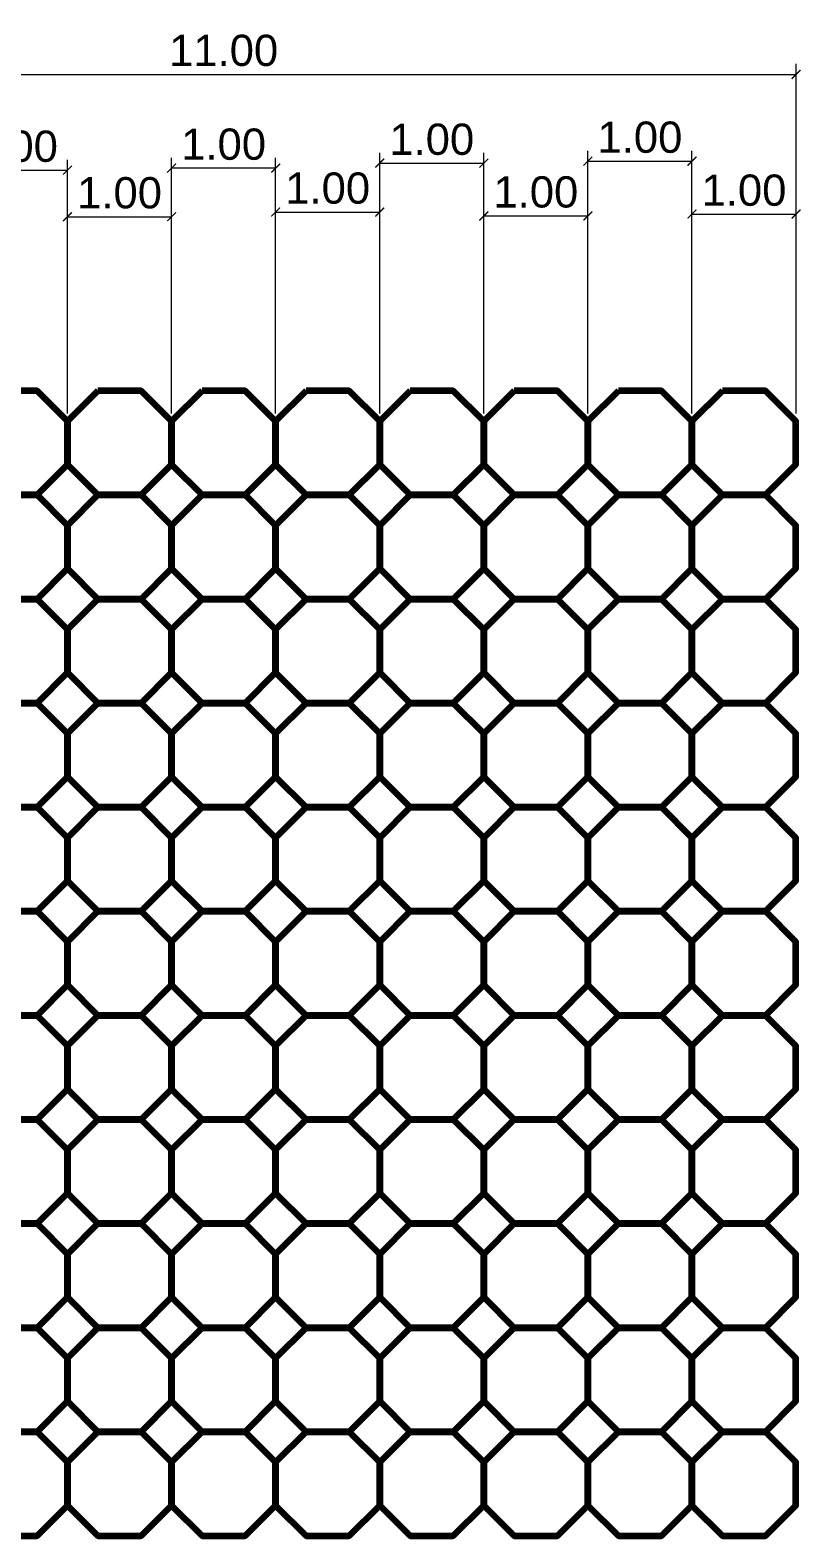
# Model space of a CAD drawing. Header units: inches. Extents: x 994 to 6777, y -637 to 5407.
# Drawn here: x 1053.39 to 1060.79, y 477.23 to 491.69 of the extents above; entities that cross this region are included whole.
import ezdxf

# ---------------------------------------------------------------- set-up
doc = ezdxf.new("R2010")
doc.units = ezdxf.units.IN
doc.header["$MEASUREMENT"] = 0
doc.linetypes.add('CENTER2', pattern=[28.575, 19.05, -3.175, 3.175, -3.175])
doc.layers.add('DIMENSIONS', color=7, linetype='Continuous')
doc.layers.add('OBJECT 0.5', color=7, linetype='Continuous', lineweight=60)
doc.styles.get("Standard").update_dxf_attribs({"font": 'arial.ttf'})
doc.dimstyles.new('ABELLA 100', dxfattribs={"dimtxt": 0.3, "dimasz": 0.085, "dimexe": 0.1, "dimexo": 0.075, "dimgap": 0.075, "dimtad": 1, "dimzin": 0, "dimdsep": 46, "dimtxsty": 'Standard', "dimblk": 'ARCHTICK', "dimcen": 0.09, "dimclrd": 7, "dimclre": 7, "dimadec": 0, "dimazin": 0, "dimtfac": 1, "dimtix": 1, "dimtofl": 0, "dimtmove": 0, "dimatfit": 3, "dimldrblk": 'OPEN30', "dimfxl": 1, "dimtolj": 1, "dimtzin": 0, "dimlwd": 0, "dimlwe": 0, "dimarcsym": 0})

# ---------------------------------------------------------------- blocks, each defined once
blk = doc.blocks.new('_ArchTick')
at = {"color": 0, "linetype": 'ByBlock', "const_width": 0.15}
blk.add_lwpolyline([(-0.5, -0.5), (0.5, 0.5)], dxfattribs=at)
blk = doc.blocks.new('*D553')
at = {"layer": 'Defpoints', "color": 0, "transparency": 16777216}
for p in [(1053.747, 490.345), (1052.747, 487.932), (1053.747, 487.932)]:
    blk.add_point(p, dxfattribs=at)
at = {"layer": 'DIMENSIONS', "color": 7, "linetype": 'CENTER2', "lineweight": 0, "transparency": 16777216}
for p, q in [((1052.747, 488.007), (1052.747, 490.445)), ((1053.747, 488.007), (1053.747, 490.445))]:
    blk.add_line(p, q, dxfattribs=at)
at = {"layer": 'DIMENSIONS', "color": 7, "linetype": 'Continuous', "lineweight": 0, "transparency": 16777216}
blk.add_line((1052.747, 490.345), (1053.747, 490.345), dxfattribs=at)
at = {"layer": 'DIMENSIONS', "color": 7, "lineweight": 0, "transparency": 16777216, "xscale": 0.085, "yscale": 0.085, "zscale": 0.085, "rotation": 180}
blk.add_blockref('_ArchTick', (1052.747, 490.345), dxfattribs=at)
at = {"layer": 'DIMENSIONS', "color": 7, "lineweight": 0, "transparency": 16777216, "xscale": 0.085, "yscale": 0.085, "zscale": 0.085}
blk.add_blockref('_ArchTick', (1053.747, 490.345), dxfattribs=at)
at = {"layer": 'DIMENSIONS', "color": 0, "transparency": 16777216, "insert": (1053.247, 490.573), "char_height": 0.3, "attachment_point": 5}
blk.add_mtext('\\A1;1.00', dxfattribs=at)
blk = doc.blocks.new('_Open30')
at = {"color": 0, "linetype": 'ByBlock', "lineweight": -2}
for p, q in [((-1, 0.27), (0, 0)), ((0, 0), (-1, -0.27)), ((0, 0), (-1, 0))]:
    blk.add_line(p, q, dxfattribs=at)
blk = doc.blocks.new('*D554')
at = {"layer": 'Defpoints', "color": 0, "transparency": 16777216}
for p in [(1054.747, 489.898), (1053.747, 487.932), (1054.747, 487.932)]:
    blk.add_point(p, dxfattribs=at)
at = {"layer": 'DIMENSIONS', "color": 7, "linetype": 'CENTER2', "lineweight": 0, "transparency": 16777216}
for p, q in [((1053.747, 488.007), (1053.747, 489.998)), ((1054.747, 488.007), (1054.747, 489.998))]:
    blk.add_line(p, q, dxfattribs=at)
at = {"layer": 'DIMENSIONS', "color": 7, "linetype": 'Continuous', "lineweight": 0, "transparency": 16777216}
blk.add_line((1053.747, 489.898), (1054.747, 489.898), dxfattribs=at)
at = {"layer": 'DIMENSIONS', "color": 7, "lineweight": 0, "transparency": 16777216, "xscale": 0.085, "yscale": 0.085, "zscale": 0.085, "rotation": 180}
blk.add_blockref('_ArchTick', (1053.747, 489.898), dxfattribs=at)
at = {"layer": 'DIMENSIONS', "color": 7, "lineweight": 0, "transparency": 16777216, "xscale": 0.085, "yscale": 0.085, "zscale": 0.085}
blk.add_blockref('_ArchTick', (1054.747, 489.898), dxfattribs=at)
at = {"layer": 'DIMENSIONS', "color": 0, "transparency": 16777216, "insert": (1054.247, 490.126), "char_height": 0.3, "attachment_point": 5}
blk.add_mtext('\\A1;1.00', dxfattribs=at)
blk = doc.blocks.new('*D555')
at = {"layer": 'Defpoints', "color": 0, "transparency": 16777216}
for p in [(1054.747, 490.365), (1054.747, 487.932), (1055.747, 487.932)]:
    blk.add_point(p, dxfattribs=at)
at = {"layer": 'DIMENSIONS', "color": 7, "linetype": 'CENTER2', "lineweight": 0, "transparency": 16777216}
for p, q in [((1054.747, 488.007), (1054.747, 490.465)), ((1055.747, 488.007), (1055.747, 490.465))]:
    blk.add_line(p, q, dxfattribs=at)
at = {"layer": 'DIMENSIONS', "color": 7, "linetype": 'Continuous', "lineweight": 0, "transparency": 16777216}
blk.add_line((1055.747, 490.365), (1054.747, 490.365), dxfattribs=at)
at = {"layer": 'DIMENSIONS', "color": 7, "lineweight": 0, "transparency": 16777216, "xscale": 0.085, "yscale": 0.085, "zscale": 0.085, "rotation": 180}
blk.add_blockref('_ArchTick', (1054.747, 490.365), dxfattribs=at)
at = {"layer": 'DIMENSIONS', "color": 7, "lineweight": 0, "transparency": 16777216, "xscale": 0.085, "yscale": 0.085, "zscale": 0.085}
blk.add_blockref('_ArchTick', (1055.747, 490.365), dxfattribs=at)
at = {"layer": 'DIMENSIONS', "color": 0, "transparency": 16777216, "insert": (1055.247, 490.593), "char_height": 0.3, "attachment_point": 5}
blk.add_mtext('\\A1;1.00', dxfattribs=at)
blk = doc.blocks.new('*D576')
at = {"layer": 'Defpoints', "color": 0, "transparency": 16777216}
for p in [(1056.747, 489.943), (1055.747, 487.932), (1056.747, 487.932)]:
    blk.add_point(p, dxfattribs=at)
at = {"layer": 'DIMENSIONS', "color": 7, "linetype": 'CENTER2', "lineweight": 0, "transparency": 16777216}
for p, q in [((1055.747, 488.007), (1055.747, 490.043)), ((1056.747, 488.007), (1056.747, 490.043))]:
    blk.add_line(p, q, dxfattribs=at)
at = {"layer": 'DIMENSIONS', "color": 7, "linetype": 'Continuous', "lineweight": 0, "transparency": 16777216}
blk.add_line((1055.747, 489.943), (1056.747, 489.943), dxfattribs=at)
at = {"layer": 'DIMENSIONS', "color": 7, "lineweight": 0, "transparency": 16777216, "xscale": 0.085, "yscale": 0.085, "zscale": 0.085, "rotation": 180}
blk.add_blockref('_ArchTick', (1055.747, 489.943), dxfattribs=at)
at = {"layer": 'DIMENSIONS', "color": 7, "lineweight": 0, "transparency": 16777216, "xscale": 0.085, "yscale": 0.085, "zscale": 0.085}
blk.add_blockref('_ArchTick', (1056.747, 489.943), dxfattribs=at)
at = {"layer": 'DIMENSIONS', "color": 0, "transparency": 16777216, "insert": (1056.247, 490.171), "char_height": 0.3, "attachment_point": 5}
blk.add_mtext('\\A1;1.00', dxfattribs=at)
blk = doc.blocks.new('*D577')
at = {"layer": 'Defpoints', "color": 0, "transparency": 16777216}
for p in [(1057.747, 490.412), (1056.747, 487.932), (1057.747, 487.932)]:
    blk.add_point(p, dxfattribs=at)
at = {"layer": 'DIMENSIONS', "color": 7, "linetype": 'CENTER2', "lineweight": 0, "transparency": 16777216}
for p, q in [((1056.747, 488.007), (1056.747, 490.512)), ((1057.747, 488.007), (1057.747, 490.512))]:
    blk.add_line(p, q, dxfattribs=at)
at = {"layer": 'DIMENSIONS', "color": 7, "linetype": 'Continuous', "lineweight": 0, "transparency": 16777216}
blk.add_line((1056.747, 490.412), (1057.747, 490.412), dxfattribs=at)
at = {"layer": 'DIMENSIONS', "color": 7, "lineweight": 0, "transparency": 16777216, "xscale": 0.085, "yscale": 0.085, "zscale": 0.085, "rotation": 180}
blk.add_blockref('_ArchTick', (1056.747, 490.412), dxfattribs=at)
at = {"layer": 'DIMENSIONS', "color": 7, "lineweight": 0, "transparency": 16777216, "xscale": 0.085, "yscale": 0.085, "zscale": 0.085}
blk.add_blockref('_ArchTick', (1057.747, 490.412), dxfattribs=at)
at = {"layer": 'DIMENSIONS', "color": 0, "transparency": 16777216, "insert": (1057.247, 490.64), "char_height": 0.3, "attachment_point": 5}
blk.add_mtext('\\A1;1.00', dxfattribs=at)
blk = doc.blocks.new('*D578')
at = {"layer": 'Defpoints', "color": 0, "transparency": 16777216}
for p in [(1058.747, 489.905), (1057.747, 487.932), (1058.747, 487.932)]:
    blk.add_point(p, dxfattribs=at)
at = {"layer": 'DIMENSIONS', "color": 7, "linetype": 'CENTER2', "lineweight": 0, "transparency": 16777216}
for p, q in [((1057.747, 488.007), (1057.747, 490.005)), ((1058.747, 488.007), (1058.747, 490.005))]:
    blk.add_line(p, q, dxfattribs=at)
at = {"layer": 'DIMENSIONS', "color": 7, "linetype": 'Continuous', "lineweight": 0, "transparency": 16777216}
blk.add_line((1057.747, 489.905), (1058.747, 489.905), dxfattribs=at)
at = {"layer": 'DIMENSIONS', "color": 7, "lineweight": 0, "transparency": 16777216, "xscale": 0.085, "yscale": 0.085, "zscale": 0.085, "rotation": 180}
blk.add_blockref('_ArchTick', (1057.747, 489.905), dxfattribs=at)
at = {"layer": 'DIMENSIONS', "color": 7, "lineweight": 0, "transparency": 16777216, "xscale": 0.085, "yscale": 0.085, "zscale": 0.085}
blk.add_blockref('_ArchTick', (1058.747, 489.905), dxfattribs=at)
at = {"layer": 'DIMENSIONS', "color": 0, "transparency": 16777216, "insert": (1058.247, 490.134), "char_height": 0.3, "attachment_point": 5}
blk.add_mtext('\\A1;1.00', dxfattribs=at)
blk = doc.blocks.new('*D579')
at = {"layer": 'Defpoints', "color": 0, "transparency": 16777216}
for p in [(1059.747, 490.432), (1058.747, 487.932), (1059.747, 487.932)]:
    blk.add_point(p, dxfattribs=at)
at = {"layer": 'DIMENSIONS', "color": 7, "linetype": 'CENTER2', "lineweight": 0, "transparency": 16777216}
for p, q in [((1058.747, 488.007), (1058.747, 490.532)), ((1059.747, 488.007), (1059.747, 490.532))]:
    blk.add_line(p, q, dxfattribs=at)
at = {"layer": 'DIMENSIONS', "color": 7, "linetype": 'Continuous', "lineweight": 0, "transparency": 16777216}
blk.add_line((1058.747, 490.432), (1059.747, 490.432), dxfattribs=at)
at = {"layer": 'DIMENSIONS', "color": 7, "lineweight": 0, "transparency": 16777216, "xscale": 0.085, "yscale": 0.085, "zscale": 0.085, "rotation": 180}
blk.add_blockref('_ArchTick', (1058.747, 490.432), dxfattribs=at)
at = {"layer": 'DIMENSIONS', "color": 7, "lineweight": 0, "transparency": 16777216, "xscale": 0.085, "yscale": 0.085, "zscale": 0.085}
blk.add_blockref('_ArchTick', (1059.747, 490.432), dxfattribs=at)
at = {"layer": 'DIMENSIONS', "color": 0, "transparency": 16777216, "insert": (1059.247, 490.66), "char_height": 0.3, "attachment_point": 5}
blk.add_mtext('\\A1;1.00', dxfattribs=at)
blk = doc.blocks.new('*D580')
at = {"layer": 'Defpoints', "color": 0, "transparency": 16777216}
for p in [(1060.747, 489.923), (1059.747, 487.932), (1060.747, 487.932)]:
    blk.add_point(p, dxfattribs=at)
at = {"layer": 'DIMENSIONS', "color": 7, "linetype": 'CENTER2', "lineweight": 0, "transparency": 16777216}
for p, q in [((1059.747, 488.007), (1059.747, 490.023)), ((1060.747, 488.007), (1060.747, 490.023))]:
    blk.add_line(p, q, dxfattribs=at)
at = {"layer": 'DIMENSIONS', "color": 7, "linetype": 'Continuous', "lineweight": 0, "transparency": 16777216}
blk.add_line((1059.747, 489.923), (1060.747, 489.923), dxfattribs=at)
at = {"layer": 'DIMENSIONS', "color": 7, "lineweight": 0, "transparency": 16777216, "xscale": 0.085, "yscale": 0.085, "zscale": 0.085, "rotation": 180}
blk.add_blockref('_ArchTick', (1059.747, 489.923), dxfattribs=at)
at = {"layer": 'DIMENSIONS', "color": 7, "lineweight": 0, "transparency": 16777216, "xscale": 0.085, "yscale": 0.085, "zscale": 0.085}
blk.add_blockref('_ArchTick', (1060.747, 489.923), dxfattribs=at)
at = {"layer": 'DIMENSIONS', "color": 0, "transparency": 16777216, "insert": (1060.247, 490.151), "char_height": 0.3, "attachment_point": 5}
blk.add_mtext('\\A1;1.00', dxfattribs=at)
blk = doc.blocks.new('*D481')
at = {"layer": 'Defpoints', "color": 0, "transparency": 16777216}
for p in [(1060.747, 491.265), (1049.747, 487.932), (1060.747, 487.932)]:
    blk.add_point(p, dxfattribs=at)
at = {"layer": 'DIMENSIONS', "color": 7, "linetype": 'CENTER2', "lineweight": 0, "transparency": 16777216}
for p, q in [((1049.747, 488.007), (1049.747, 491.365)), ((1060.747, 488.007), (1060.747, 491.365))]:
    blk.add_line(p, q, dxfattribs=at)
at = {"layer": 'DIMENSIONS', "color": 7, "linetype": 'Continuous', "lineweight": 0, "transparency": 16777216}
blk.add_line((1049.747, 491.265), (1060.747, 491.265), dxfattribs=at)
at = {"layer": 'DIMENSIONS', "color": 7, "lineweight": 0, "transparency": 16777216, "xscale": 0.085, "yscale": 0.085, "zscale": 0.085, "rotation": 180}
blk.add_blockref('_ArchTick', (1049.747, 491.265), dxfattribs=at)
at = {"layer": 'DIMENSIONS', "color": 7, "lineweight": 0, "transparency": 16777216, "xscale": 0.085, "yscale": 0.085, "zscale": 0.085}
blk.add_blockref('_ArchTick', (1060.747, 491.265), dxfattribs=at)
at = {"layer": 'DIMENSIONS', "color": 0, "transparency": 16777216, "insert": (1055.247, 491.494), "char_height": 0.3, "attachment_point": 5}
blk.add_mtext('\\A1;11.00', dxfattribs=at)

msp = doc.modelspace()

# ---------------------------------------------------------------- linework, layer by layer
at = {"layer": 'OBJECT 0.5', "lineweight": 100}
for points in [[(1053.03966, 488.22515), (1052.74676, 487.93226), (1052.74676, 487.51805), (1053.03966, 487.22515), (1053.45387, 487.22515), (1053.74676, 487.51805), (1053.74676, 487.93226), (1053.45387, 488.22515)], [(1054.03966, 488.22515), (1053.74676, 487.93226), (1053.74676, 487.51805), (1054.03966, 487.22515), (1054.45387, 487.22515), (1054.74676, 487.51805), (1054.74676, 487.93226), (1054.45387, 488.22515)], [(1055.03966, 488.22515), (1054.74676, 487.93226), (1054.74676, 487.51805), (1055.03966, 487.22515), (1055.45387, 487.22515), (1055.74676, 487.51805), (1055.74676, 487.93226), (1055.45387, 488.22515)], [(1056.03966, 488.22515), (1055.74676, 487.93226), (1055.74676, 487.51805), (1056.03966, 487.22515), (1056.45387, 487.22515), (1056.74676, 487.51805), (1056.74676, 487.93226), (1056.45387, 488.22515)], [(1057.03966, 488.22515), (1056.74676, 487.93226), (1056.74676, 487.51805), (1057.03966, 487.22515), (1057.45387, 487.22515), (1057.74676, 487.51805), (1057.74676, 487.93226), (1057.45387, 488.22515)], [(1058.03966, 488.22515), (1057.74676, 487.93226), (1057.74676, 487.51805), (1058.03966, 487.22515), (1058.45387, 487.22515), (1058.74676, 487.51805), (1058.74676, 487.93226), (1058.45387, 488.22515)], [(1059.03966, 488.22515), (1058.74676, 487.93226), (1058.74676, 487.51805), (1059.03966, 487.22515), (1059.45387, 487.22515), (1059.74676, 487.51805), (1059.74676, 487.93226), (1059.45387, 488.22515)], [(1060.03966, 488.22515), (1059.74676, 487.93226), (1059.74676, 487.51805), (1060.03966, 487.22515), (1060.45387, 487.22515), (1060.74676, 487.51805), (1060.74676, 487.93226), (1060.45387, 488.22515)], [(1053.03966, 487.22515), (1052.74676, 486.93226), (1052.74676, 486.51805), (1053.03966, 486.22515), (1053.45387, 486.22515), (1053.74676, 486.51805), (1053.74676, 486.93226), (1053.45387, 487.22515)], [(1054.03966, 487.22515), (1053.74676, 486.93226), (1053.74676, 486.51805), (1054.03966, 486.22515), (1054.45387, 486.22515), (1054.74676, 486.51805), (1054.74676, 486.93226), (1054.45387, 487.22515)], [(1055.03966, 487.22515), (1054.74676, 486.93226), (1054.74676, 486.51805), (1055.03966, 486.22515), (1055.45387, 486.22515), (1055.74676, 486.51805), (1055.74676, 486.93226), (1055.45387, 487.22515)], [(1056.03966, 487.22515), (1055.74676, 486.93226), (1055.74676, 486.51805), (1056.03966, 486.22515), (1056.45387, 486.22515), (1056.74676, 486.51805), (1056.74676, 486.93226), (1056.45387, 487.22515)], [(1057.03966, 487.22515), (1056.74676, 486.93226), (1056.74676, 486.51805), (1057.03966, 486.22515), (1057.45387, 486.22515), (1057.74676, 486.51805), (1057.74676, 486.93226), (1057.45387, 487.22515)], [(1058.03966, 487.22515), (1057.74676, 486.93226), (1057.74676, 486.51805), (1058.03966, 486.22515), (1058.45387, 486.22515), (1058.74676, 486.51805), (1058.74676, 486.93226), (1058.45387, 487.22515)], [(1059.03966, 487.22515), (1058.74676, 486.93226), (1058.74676, 486.51805), (1059.03966, 486.22515), (1059.45387, 486.22515), (1059.74676, 486.51805), (1059.74676, 486.93226), (1059.45387, 487.22515)], [(1060.03966, 487.22515), (1059.74676, 486.93226), (1059.74676, 486.51805), (1060.03966, 486.22515), (1060.45387, 486.22515), (1060.74676, 486.51805), (1060.74676, 486.93226), (1060.45387, 487.22515)], [(1053.03966, 486.22515), (1052.74676, 485.93226), (1052.74676, 485.51805), (1053.03966, 485.22515), (1053.45387, 485.22515), (1053.74676, 485.51805), (1053.74676, 485.93226), (1053.45387, 486.22515)], [(1054.03966, 486.22515), (1053.74676, 485.93226), (1053.74676, 485.51805), (1054.03966, 485.22515), (1054.45387, 485.22515), (1054.74676, 485.51805), (1054.74676, 485.93226), (1054.45387, 486.22515)], [(1055.03966, 486.22515), (1054.74676, 485.93226), (1054.74676, 485.51805), (1055.03966, 485.22515), (1055.45387, 485.22515), (1055.74676, 485.51805), (1055.74676, 485.93226), (1055.45387, 486.22515)], [(1056.03966, 486.22515), (1055.74676, 485.93226), (1055.74676, 485.51805), (1056.03966, 485.22515), (1056.45387, 485.22515), (1056.74676, 485.51805), (1056.74676, 485.93226), (1056.45387, 486.22515)], [(1057.03966, 486.22515), (1056.74676, 485.93226), (1056.74676, 485.51805), (1057.03966, 485.22515), (1057.45387, 485.22515), (1057.74676, 485.51805), (1057.74676, 485.93226), (1057.45387, 486.22515)], [(1058.03966, 486.22515), (1057.74676, 485.93226), (1057.74676, 485.51805), (1058.03966, 485.22515), (1058.45387, 485.22515), (1058.74676, 485.51805), (1058.74676, 485.93226), (1058.45387, 486.22515)], [(1059.03966, 486.22515), (1058.74676, 485.93226), (1058.74676, 485.51805), (1059.03966, 485.22515), (1059.45387, 485.22515), (1059.74676, 485.51805), (1059.74676, 485.93226), (1059.45387, 486.22515)], [(1060.03966, 486.22515), (1059.74676, 485.93226), (1059.74676, 485.51805), (1060.03966, 485.22515), (1060.45387, 485.22515), (1060.74676, 485.51805), (1060.74676, 485.93226), (1060.45387, 486.22515)], [(1053.03966, 485.22515), (1052.74676, 484.93226), (1052.74676, 484.51805), (1053.03966, 484.22515), (1053.45387, 484.22515), (1053.74676, 484.51805), (1053.74676, 484.93226), (1053.45387, 485.22515)], [(1054.03966, 485.22515), (1053.74676, 484.93226), (1053.74676, 484.51805), (1054.03966, 484.22515), (1054.45387, 484.22515), (1054.74676, 484.51805), (1054.74676, 484.93226), (1054.45387, 485.22515)], [(1055.03966, 485.22515), (1054.74676, 484.93226), (1054.74676, 484.51805), (1055.03966, 484.22515), (1055.45387, 484.22515), (1055.74676, 484.51805), (1055.74676, 484.93226), (1055.45387, 485.22515)], [(1056.03966, 485.22515), (1055.74676, 484.93226), (1055.74676, 484.51805), (1056.03966, 484.22515), (1056.45387, 484.22515), (1056.74676, 484.51805), (1056.74676, 484.93226), (1056.45387, 485.22515)], [(1057.03966, 485.22515), (1056.74676, 484.93226), (1056.74676, 484.51805), (1057.03966, 484.22515), (1057.45387, 484.22515), (1057.74676, 484.51805), (1057.74676, 484.93226), (1057.45387, 485.22515)], [(1058.03966, 485.22515), (1057.74676, 484.93226), (1057.74676, 484.51805), (1058.03966, 484.22515), (1058.45387, 484.22515), (1058.74676, 484.51805), (1058.74676, 484.93226), (1058.45387, 485.22515)], [(1059.03966, 485.22515), (1058.74676, 484.93226), (1058.74676, 484.51805), (1059.03966, 484.22515), (1059.45387, 484.22515), (1059.74676, 484.51805), (1059.74676, 484.93226), (1059.45387, 485.22515)], [(1060.03966, 485.22515), (1059.74676, 484.93226), (1059.74676, 484.51805), (1060.03966, 484.22515), (1060.45387, 484.22515), (1060.74676, 484.51805), (1060.74676, 484.93226), (1060.45387, 485.22515)], [(1053.03966, 484.22515), (1052.74676, 483.93226), (1052.74676, 483.51805), (1053.03966, 483.22515), (1053.45387, 483.22515), (1053.74676, 483.51805), (1053.74676, 483.93226), (1053.45387, 484.22515)], [(1054.03966, 484.22515), (1053.74676, 483.93226), (1053.74676, 483.51805), (1054.03966, 483.22515), (1054.45387, 483.22515), (1054.74676, 483.51805), (1054.74676, 483.93226), (1054.45387, 484.22515)], [(1055.03966, 484.22515), (1054.74676, 483.93226), (1054.74676, 483.51805), (1055.03966, 483.22515), (1055.45387, 483.22515), (1055.74676, 483.51805), (1055.74676, 483.93226), (1055.45387, 484.22515)], [(1056.03966, 484.22515), (1055.74676, 483.93226), (1055.74676, 483.51805), (1056.03966, 483.22515), (1056.45387, 483.22515), (1056.74676, 483.51805), (1056.74676, 483.93226), (1056.45387, 484.22515)], [(1057.03966, 484.22515), (1056.74676, 483.93226), (1056.74676, 483.51805), (1057.03966, 483.22515), (1057.45387, 483.22515), (1057.74676, 483.51805), (1057.74676, 483.93226), (1057.45387, 484.22515)], [(1058.03966, 484.22515), (1057.74676, 483.93226), (1057.74676, 483.51805), (1058.03966, 483.22515), (1058.45387, 483.22515), (1058.74676, 483.51805), (1058.74676, 483.93226), (1058.45387, 484.22515)], [(1059.03966, 484.22515), (1058.74676, 483.93226), (1058.74676, 483.51805), (1059.03966, 483.22515), (1059.45387, 483.22515), (1059.74676, 483.51805), (1059.74676, 483.93226), (1059.45387, 484.22515)], [(1060.03966, 484.22515), (1059.74676, 483.93226), (1059.74676, 483.51805), (1060.03966, 483.22515), (1060.45387, 483.22515), (1060.74676, 483.51805), (1060.74676, 483.93226), (1060.45387, 484.22515)], [(1053.03966, 483.22515), (1052.74676, 482.93226), (1052.74676, 482.51805), (1053.03966, 482.22515), (1053.45387, 482.22515), (1053.74676, 482.51805), (1053.74676, 482.93226), (1053.45387, 483.22515)], [(1054.03966, 483.22515), (1053.74676, 482.93226), (1053.74676, 482.51805), (1054.03966, 482.22515), (1054.45387, 482.22515), (1054.74676, 482.51805), (1054.74676, 482.93226), (1054.45387, 483.22515)], [(1055.03966, 483.22515), (1054.74676, 482.93226), (1054.74676, 482.51805), (1055.03966, 482.22515), (1055.45387, 482.22515), (1055.74676, 482.51805), (1055.74676, 482.93226), (1055.45387, 483.22515)], [(1056.03966, 483.22515), (1055.74676, 482.93226), (1055.74676, 482.51805), (1056.03966, 482.22515), (1056.45387, 482.22515), (1056.74676, 482.51805), (1056.74676, 482.93226), (1056.45387, 483.22515)], [(1057.03966, 483.22515), (1056.74676, 482.93226), (1056.74676, 482.51805), (1057.03966, 482.22515), (1057.45387, 482.22515), (1057.74676, 482.51805), (1057.74676, 482.93226), (1057.45387, 483.22515)], [(1058.03966, 483.22515), (1057.74676, 482.93226), (1057.74676, 482.51805), (1058.03966, 482.22515), (1058.45387, 482.22515), (1058.74676, 482.51805), (1058.74676, 482.93226), (1058.45387, 483.22515)], [(1059.03966, 483.22515), (1058.74676, 482.93226), (1058.74676, 482.51805), (1059.03966, 482.22515), (1059.45387, 482.22515), (1059.74676, 482.51805), (1059.74676, 482.93226), (1059.45387, 483.22515)], [(1060.03966, 483.22515), (1059.74676, 482.93226), (1059.74676, 482.51805), (1060.03966, 482.22515), (1060.45387, 482.22515), (1060.74676, 482.51805), (1060.74676, 482.93226), (1060.45387, 483.22515)], [(1053.03966, 482.22515), (1052.74676, 481.93226), (1052.74676, 481.51805), (1053.03966, 481.22515), (1053.45387, 481.22515), (1053.74676, 481.51805), (1053.74676, 481.93226), (1053.45387, 482.22515)], [(1054.03966, 482.22515), (1053.74676, 481.93226), (1053.74676, 481.51805), (1054.03966, 481.22515), (1054.45387, 481.22515), (1054.74676, 481.51805), (1054.74676, 481.93226), (1054.45387, 482.22515)], [(1055.03966, 482.22515), (1054.74676, 481.93226), (1054.74676, 481.51805), (1055.03966, 481.22515), (1055.45387, 481.22515), (1055.74676, 481.51805), (1055.74676, 481.93226), (1055.45387, 482.22515)], [(1056.03966, 482.22515), (1055.74676, 481.93226), (1055.74676, 481.51805), (1056.03966, 481.22515), (1056.45387, 481.22515), (1056.74676, 481.51805), (1056.74676, 481.93226), (1056.45387, 482.22515)], [(1057.03966, 482.22515), (1056.74676, 481.93226), (1056.74676, 481.51805), (1057.03966, 481.22515), (1057.45387, 481.22515), (1057.74676, 481.51805), (1057.74676, 481.93226), (1057.45387, 482.22515)], [(1058.03966, 482.22515), (1057.74676, 481.93226), (1057.74676, 481.51805), (1058.03966, 481.22515), (1058.45387, 481.22515), (1058.74676, 481.51805), (1058.74676, 481.93226), (1058.45387, 482.22515)], [(1059.03966, 482.22515), (1058.74676, 481.93226), (1058.74676, 481.51805), (1059.03966, 481.22515), (1059.45387, 481.22515), (1059.74676, 481.51805), (1059.74676, 481.93226), (1059.45387, 482.22515)], [(1060.03966, 482.22515), (1059.74676, 481.93226), (1059.74676, 481.51805), (1060.03966, 481.22515), (1060.45387, 481.22515), (1060.74676, 481.51805), (1060.74676, 481.93226), (1060.45387, 482.22515)], [(1053.03966, 481.22515), (1052.74676, 480.93226), (1052.74676, 480.51805), (1053.03966, 480.22515), (1053.45387, 480.22515), (1053.74676, 480.51805), (1053.74676, 480.93226), (1053.45387, 481.22515)], [(1054.03966, 481.22515), (1053.74676, 480.93226), (1053.74676, 480.51805), (1054.03966, 480.22515), (1054.45387, 480.22515), (1054.74676, 480.51805), (1054.74676, 480.93226), (1054.45387, 481.22515)], [(1055.03966, 481.22515), (1054.74676, 480.93226), (1054.74676, 480.51805), (1055.03966, 480.22515), (1055.45387, 480.22515), (1055.74676, 480.51805), (1055.74676, 480.93226), (1055.45387, 481.22515)], [(1056.03966, 481.22515), (1055.74676, 480.93226), (1055.74676, 480.51805), (1056.03966, 480.22515), (1056.45387, 480.22515), (1056.74676, 480.51805), (1056.74676, 480.93226), (1056.45387, 481.22515)], [(1057.03966, 481.22515), (1056.74676, 480.93226), (1056.74676, 480.51805), (1057.03966, 480.22515), (1057.45387, 480.22515), (1057.74676, 480.51805), (1057.74676, 480.93226), (1057.45387, 481.22515)], [(1058.03966, 481.22515), (1057.74676, 480.93226), (1057.74676, 480.51805), (1058.03966, 480.22515), (1058.45387, 480.22515), (1058.74676, 480.51805), (1058.74676, 480.93226), (1058.45387, 481.22515)], [(1059.03966, 481.22515), (1058.74676, 480.93226), (1058.74676, 480.51805), (1059.03966, 480.22515), (1059.45387, 480.22515), (1059.74676, 480.51805), (1059.74676, 480.93226), (1059.45387, 481.22515)], [(1060.03966, 481.22515), (1059.74676, 480.93226), (1059.74676, 480.51805), (1060.03966, 480.22515), (1060.45387, 480.22515), (1060.74676, 480.51805), (1060.74676, 480.93226), (1060.45387, 481.22515)], [(1053.03966, 480.22515), (1052.74676, 479.93226), (1052.74676, 479.51805), (1053.03966, 479.22515), (1053.45387, 479.22515), (1053.74676, 479.51805), (1053.74676, 479.93226), (1053.45387, 480.22515)], [(1054.03966, 480.22515), (1053.74676, 479.93226), (1053.74676, 479.51805), (1054.03966, 479.22515), (1054.45387, 479.22515), (1054.74676, 479.51805), (1054.74676, 479.93226), (1054.45387, 480.22515)], [(1055.03966, 480.22515), (1054.74676, 479.93226), (1054.74676, 479.51805), (1055.03966, 479.22515), (1055.45387, 479.22515), (1055.74676, 479.51805), (1055.74676, 479.93226), (1055.45387, 480.22515)], [(1056.03966, 480.22515), (1055.74676, 479.93226), (1055.74676, 479.51805), (1056.03966, 479.22515), (1056.45387, 479.22515), (1056.74676, 479.51805), (1056.74676, 479.93226), (1056.45387, 480.22515)], [(1057.03966, 480.22515), (1056.74676, 479.93226), (1056.74676, 479.51805), (1057.03966, 479.22515), (1057.45387, 479.22515), (1057.74676, 479.51805), (1057.74676, 479.93226), (1057.45387, 480.22515)], [(1058.03966, 480.22515), (1057.74676, 479.93226), (1057.74676, 479.51805), (1058.03966, 479.22515), (1058.45387, 479.22515), (1058.74676, 479.51805), (1058.74676, 479.93226), (1058.45387, 480.22515)], [(1059.03966, 480.22515), (1058.74676, 479.93226), (1058.74676, 479.51805), (1059.03966, 479.22515), (1059.45387, 479.22515), (1059.74676, 479.51805), (1059.74676, 479.93226), (1059.45387, 480.22515)], [(1060.03966, 480.22515), (1059.74676, 479.93226), (1059.74676, 479.51805), (1060.03966, 479.22515), (1060.45387, 479.22515), (1060.74676, 479.51805), (1060.74676, 479.93226), (1060.45387, 480.22515)], [(1053.03966, 479.22515), (1052.74676, 478.93226), (1052.74676, 478.51805), (1053.03966, 478.22515), (1053.45387, 478.22515), (1053.74676, 478.51805), (1053.74676, 478.93226), (1053.45387, 479.22515)], [(1054.03966, 479.22515), (1053.74676, 478.93226), (1053.74676, 478.51805), (1054.03966, 478.22515), (1054.45387, 478.22515), (1054.74676, 478.51805), (1054.74676, 478.93226), (1054.45387, 479.22515)], [(1055.03966, 479.22515), (1054.74676, 478.93226), (1054.74676, 478.51805), (1055.03966, 478.22515), (1055.45387, 478.22515), (1055.74676, 478.51805), (1055.74676, 478.93226), (1055.45387, 479.22515)], [(1056.03966, 479.22515), (1055.74676, 478.93226), (1055.74676, 478.51805), (1056.03966, 478.22515), (1056.45387, 478.22515), (1056.74676, 478.51805), (1056.74676, 478.93226), (1056.45387, 479.22515)], [(1057.03966, 479.22515), (1056.74676, 478.93226), (1056.74676, 478.51805), (1057.03966, 478.22515), (1057.45387, 478.22515), (1057.74676, 478.51805), (1057.74676, 478.93226), (1057.45387, 479.22515)], [(1058.03966, 479.22515), (1057.74676, 478.93226), (1057.74676, 478.51805), (1058.03966, 478.22515), (1058.45387, 478.22515), (1058.74676, 478.51805), (1058.74676, 478.93226), (1058.45387, 479.22515)], [(1059.03966, 479.22515), (1058.74676, 478.93226), (1058.74676, 478.51805), (1059.03966, 478.22515), (1059.45387, 478.22515), (1059.74676, 478.51805), (1059.74676, 478.93226), (1059.45387, 479.22515)], [(1060.03966, 479.22515), (1059.74676, 478.93226), (1059.74676, 478.51805), (1060.03966, 478.22515), (1060.45387, 478.22515), (1060.74676, 478.51805), (1060.74676, 478.93226), (1060.45387, 479.22515)], [(1053.03966, 478.22515), (1052.74676, 477.93226), (1052.74676, 477.51805), (1053.03966, 477.22515), (1053.45387, 477.22515), (1053.74676, 477.51805), (1053.74676, 477.93226), (1053.45387, 478.22515)], [(1054.03966, 478.22515), (1053.74676, 477.93226), (1053.74676, 477.51805), (1054.03966, 477.22515), (1054.45387, 477.22515), (1054.74676, 477.51805), (1054.74676, 477.93226), (1054.45387, 478.22515)], [(1055.03966, 478.22515), (1054.74676, 477.93226), (1054.74676, 477.51805), (1055.03966, 477.22515), (1055.45387, 477.22515), (1055.74676, 477.51805), (1055.74676, 477.93226), (1055.45387, 478.22515)], [(1056.03966, 478.22515), (1055.74676, 477.93226), (1055.74676, 477.51805), (1056.03966, 477.22515), (1056.45387, 477.22515), (1056.74676, 477.51805), (1056.74676, 477.93226), (1056.45387, 478.22515)], [(1057.03966, 478.22515), (1056.74676, 477.93226), (1056.74676, 477.51805), (1057.03966, 477.22515), (1057.45387, 477.22515), (1057.74676, 477.51805), (1057.74676, 477.93226), (1057.45387, 478.22515)], [(1058.03966, 478.22515), (1057.74676, 477.93226), (1057.74676, 477.51805), (1058.03966, 477.22515), (1058.45387, 477.22515), (1058.74676, 477.51805), (1058.74676, 477.93226), (1058.45387, 478.22515)], [(1059.03966, 478.22515), (1058.74676, 477.93226), (1058.74676, 477.51805), (1059.03966, 477.22515), (1059.45387, 477.22515), (1059.74676, 477.51805), (1059.74676, 477.93226), (1059.45387, 478.22515)], [(1060.03966, 478.22515), (1059.74676, 477.93226), (1059.74676, 477.51805), (1060.03966, 477.22515), (1060.45387, 477.22515), (1060.74676, 477.51805), (1060.74676, 477.93226), (1060.45387, 478.22515)]]:
    msp.add_lwpolyline(points, close=True, dxfattribs=at)

# ---------------------------------------------------------------- dimensions: what is measured, and where the dimension line sits
at = {"layer": 'DIMENSIONS'}
for base, p1, p2, picture, middle in [((1060.74676, 491.26543), (1049.74676, 487.93226), (1060.74676, 487.93226), '*D481', (1055.24676, 491.4936)), ((1057.74676, 490.41229), (1056.74676, 487.93226), (1057.74676, 487.93226), '*D577', (1057.24676, 490.64046)), ((1059.74676, 490.432), (1058.74676, 487.93226), (1059.74676, 487.93226), '*D579', (1059.24676, 490.66017)), ((1053.74676, 490.34509), (1052.74676, 487.93226), (1053.74676, 487.93226), '*D553', (1053.24676, 490.57327)), ((1054.74676, 490.36487), (1055.74676, 487.93226), (1054.74676, 487.93226), '*D555', (1055.24676, 490.59304)), ((1054.74676, 489.89753), (1053.74676, 487.93226), (1054.74676, 487.93226), '*D554', (1054.24676, 490.1257)), ((1056.74676, 489.94258), (1055.74676, 487.93226), (1056.74676, 487.93226), '*D576', (1056.24676, 490.17076)), ((1058.74676, 489.9054), (1057.74676, 487.93226), (1058.74676, 487.93226), '*D578', (1058.24676, 490.13357)), ((1060.74676, 489.92331), (1059.74676, 487.93226), (1060.74676, 487.93226), '*D580', (1060.24676, 490.15149))]:
    dim = msp.add_linear_dim(base=base, p1=p1, p2=p2, dimstyle='ABELLA 100', dxfattribs=at)
    dim.commit()
    dim.dimension.update_dxf_attribs({"geometry": picture, "text_midpoint": middle})

doc.saveas('drawing.dxf')
